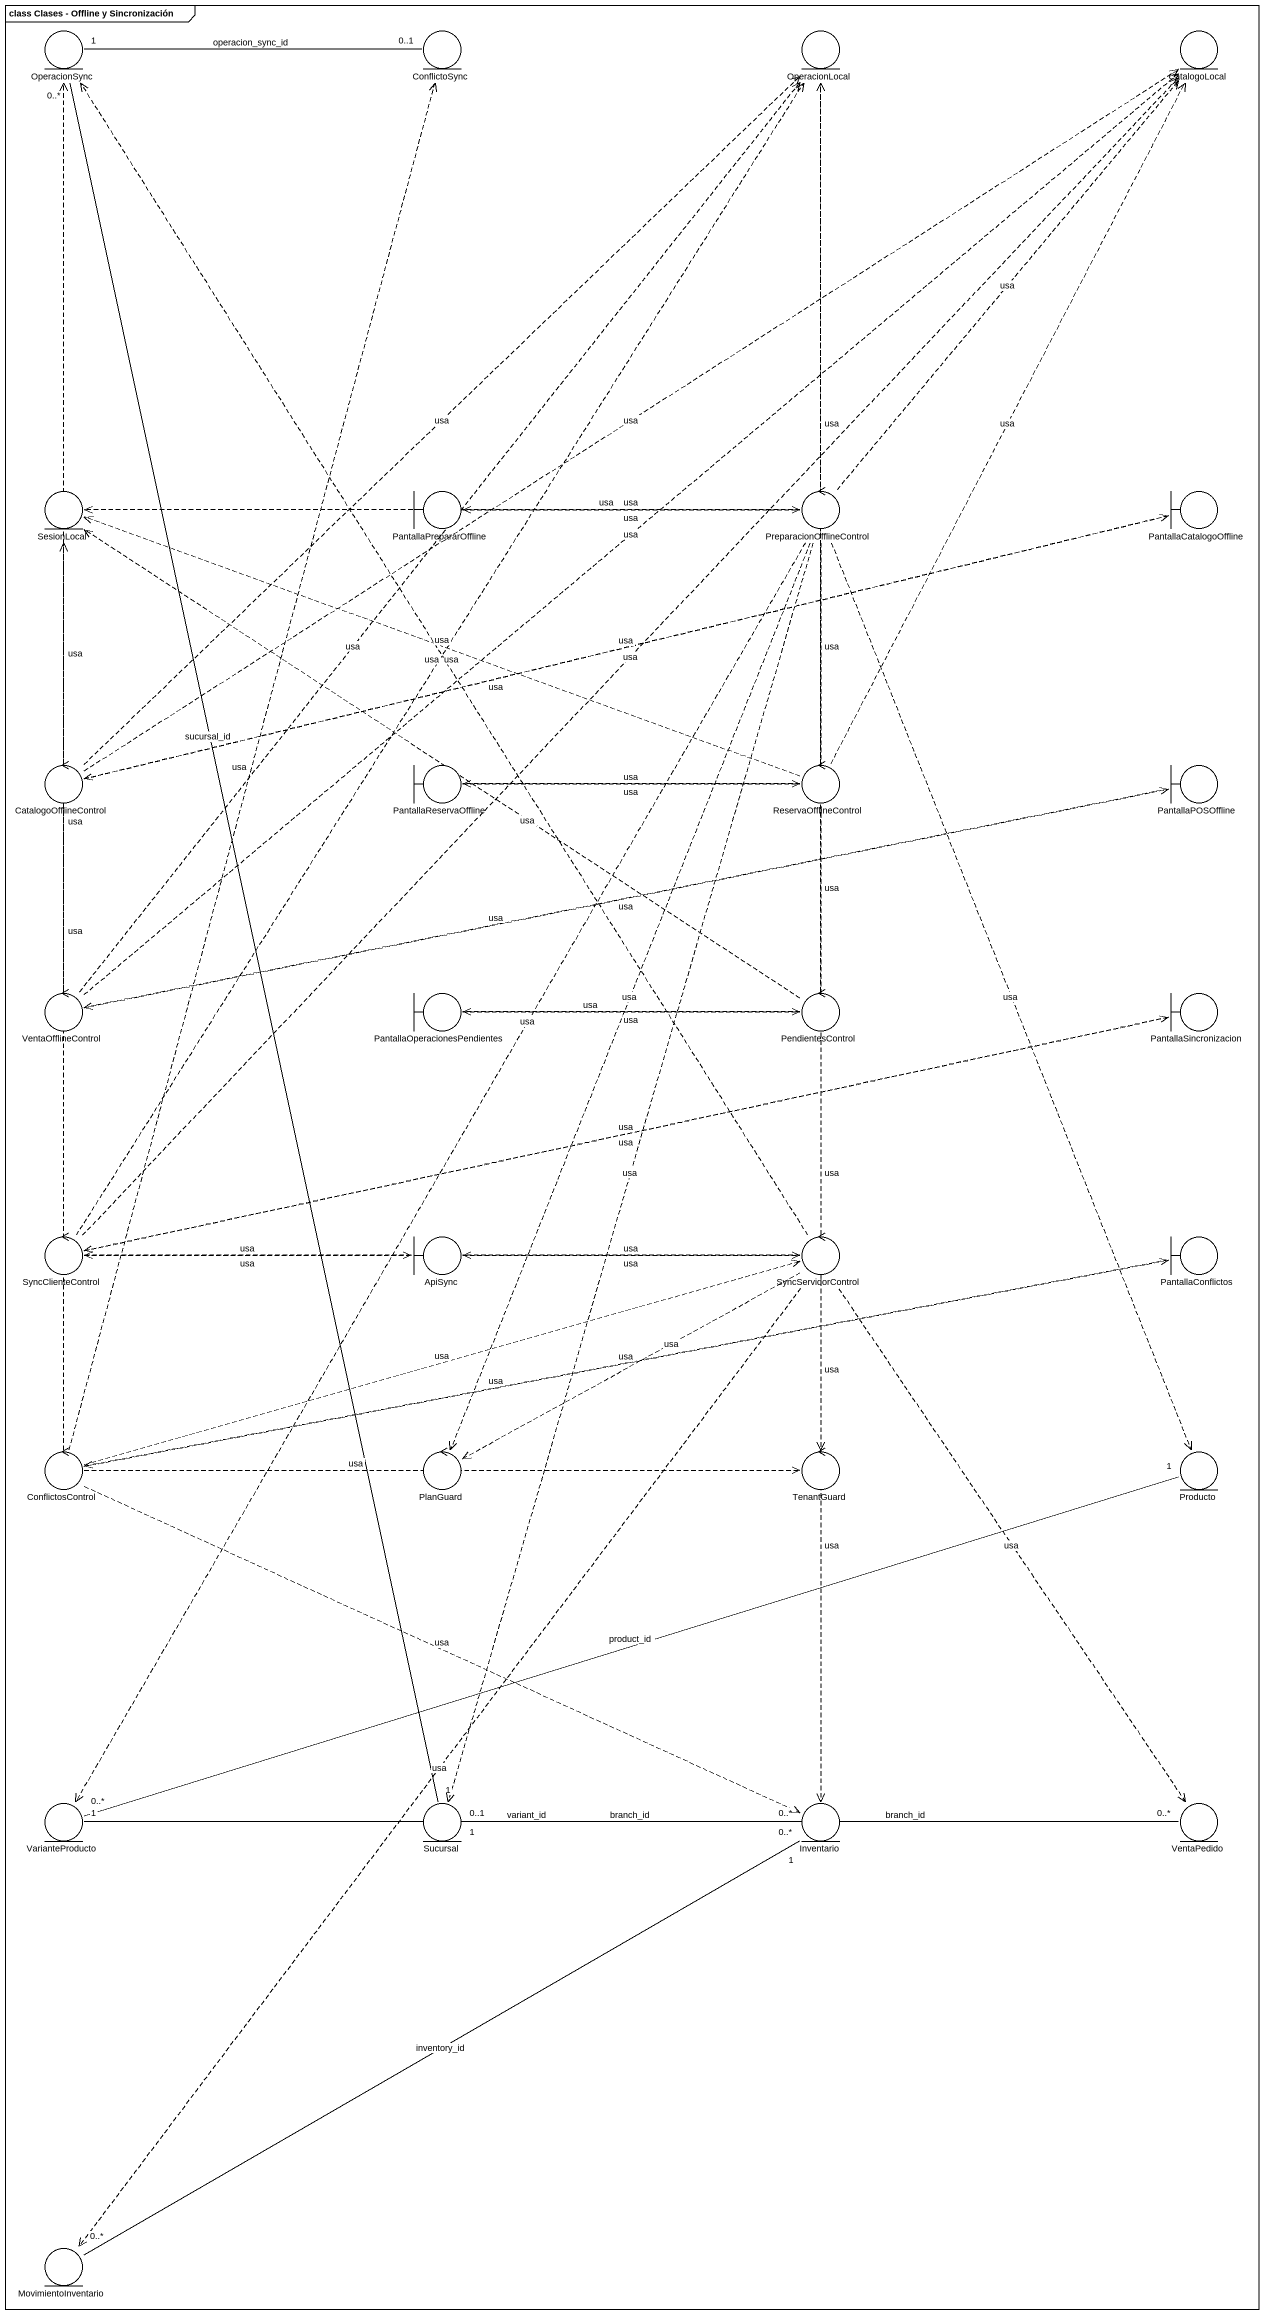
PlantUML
@startuml
mainframe class Clases - Offline y Sincronización
entity OperacionSync
entity ConflictoSync
entity OperacionLocal
entity CatalogoLocal
entity SesionLocal
boundary PantallaPrepararOffline
control PreparacionOfflineControl
boundary PantallaCatalogoOffline
control CatalogoOfflineControl
boundary PantallaReservaOffline
control ReservaOfflineControl
boundary PantallaPOSOffline
control VentaOfflineControl
boundary "PantallaOperacionesPendientes" as PantallaOperacionesPendiente
control PendientesControl
boundary PantallaSincronizacion
control SyncClienteControl
boundary ApiSync
control SyncServidorControl
boundary PantallaConflictos
control ConflictosControl
control PlanGuard
control TenantGuard
entity Producto
entity VarianteProducto
entity Sucursal
entity Inventario
entity VentaPedido
entity MovimientoInventario
OperacionSync "0..*" -- "1" Sucursal : sucursal_id
ConflictoSync "0..1" -left- "1" OperacionSync : operacion_sync_id
PantallaPrepararOffline .right.> PreparacionOfflineControl : usa
PreparacionOfflineControl .up.> CatalogoLocal : usa
PreparacionOfflineControl .left.> SesionLocal : usa
PreparacionOfflineControl .left.> PantallaPrepararOffline : usa
PreparacionOfflineControl ..> PlanGuard : usa
PreparacionOfflineControl ..> TenantGuard : usa
PreparacionOfflineControl ..> Producto : usa
PreparacionOfflineControl ..> VarianteProducto : usa
PreparacionOfflineControl ..> Sucursal : usa
PreparacionOfflineControl ..> Inventario : usa
PantallaCatalogoOffline .left.> CatalogoOfflineControl : usa
CatalogoOfflineControl .up.> OperacionLocal : usa
CatalogoOfflineControl .right.> CatalogoLocal : usa
CatalogoOfflineControl .up.> SesionLocal : usa
CatalogoOfflineControl .right.> PantallaCatalogoOffline : usa
PantallaReservaOffline .right.> ReservaOfflineControl : usa
ReservaOfflineControl .up.> OperacionLocal : usa
ReservaOfflineControl .up.> CatalogoLocal : usa
ReservaOfflineControl .left.> SesionLocal : usa
ReservaOfflineControl .left.> PantallaReservaOffline : usa
PantallaPOSOffline .left.> VentaOfflineControl : usa
VentaOfflineControl .up.> OperacionLocal : usa
VentaOfflineControl .up.> CatalogoLocal : usa
VentaOfflineControl .up.> SesionLocal : usa
VentaOfflineControl .right.> PantallaPOSOffline : usa
PantallaOperacionesPendiente .right.> PendientesControl : usa
PendientesControl .up.> OperacionLocal : usa
PendientesControl .up.> SesionLocal : usa
PendientesControl .left.> PantallaOperacionesPendiente : usa
PantallaSincronizacion .left.> SyncClienteControl : usa
SyncClienteControl .up.> OperacionLocal : usa
SyncClienteControl .up.> CatalogoLocal : usa
SyncClienteControl .right.> PantallaSincronizacion : usa
SyncClienteControl .right.> ApiSync : usa
ApiSync .left.> SyncClienteControl : usa
ApiSync .right.> SyncServidorControl : usa
SyncServidorControl .up.> OperacionSync : usa
SyncServidorControl .left.> ApiSync : usa
SyncServidorControl ..> PlanGuard : usa
SyncServidorControl ..> TenantGuard : usa
SyncServidorControl ..> Inventario : usa
SyncServidorControl ..> VentaPedido : usa
SyncServidorControl ..> MovimientoInventario : usa
PantallaConflictos .left.> ConflictosControl : usa
ConflictosControl .up.> OperacionSync : usa
ConflictosControl .up.> ConflictoSync : usa
ConflictosControl .right.> SyncServidorControl : usa
ConflictosControl .right.> PantallaConflictos : usa
ConflictosControl .right.> TenantGuard : usa
ConflictosControl .right.> Inventario : usa
VarianteProducto "0..*" -right- "1" Producto : product_id
Inventario "0..*" -left- "1" VarianteProducto : variant_id
Inventario "0..*" -left- "1" Sucursal : branch_id
VentaPedido "0..*" -left- "0..1" Sucursal : branch_id
MovimientoInventario "0..*" -right- "1" Inventario : inventory_id
@enduml
